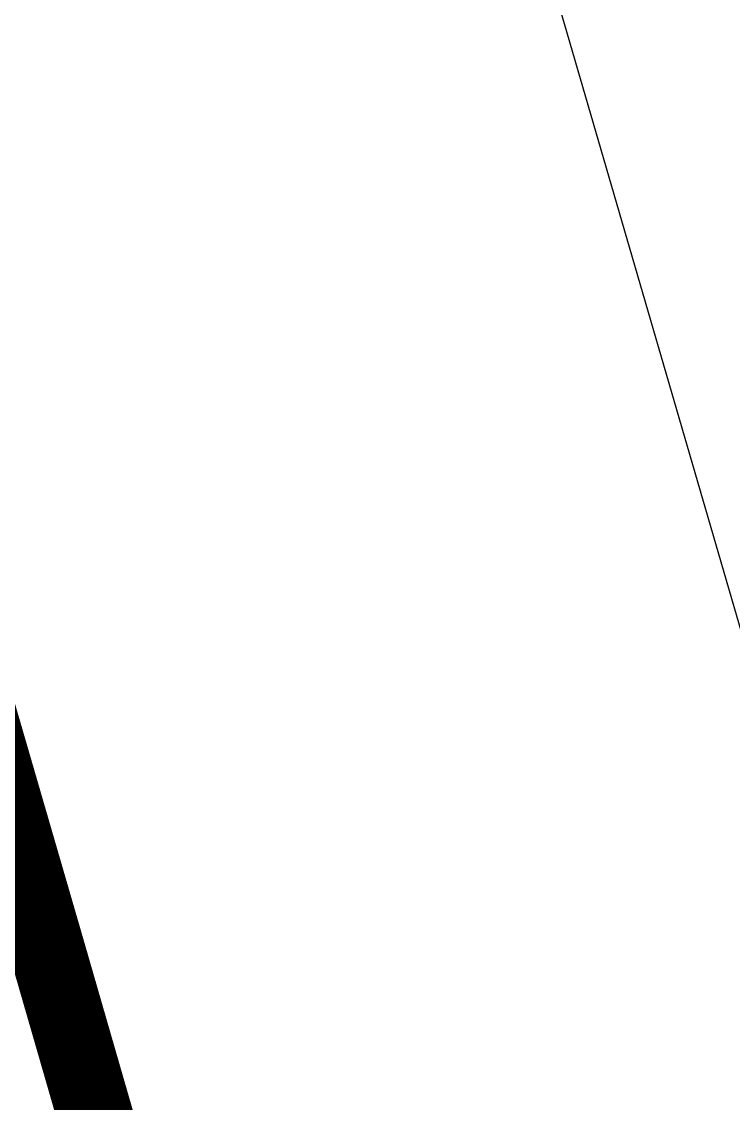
# Model space of a CAD drawing. Header units: metres. Extents: x 292889 to 323604, y 7400965 to 7462856.
# Drawn here: x 298653.16 to 298657.87, y 7450995.43 to 7451002.59 of the extents above; entities that cross this region are included whole.
import ezdxf
from ezdxf.enums import TextEntityAlignment as Align

# ---------------------------------------------------------------- set-up
doc = ezdxf.new("R2010")
doc.units = ezdxf.units.M
doc.header["$LTSCALE"] = 10
doc.linetypes.add('DASHED2', pattern=[0.375, 0.25, -0.125])
doc.layers.get('0').update_dxf_attribs({"linetype": 'DASHED2'})
for name, color, linetype in [('_LIMITE CONCESS', 30, 'CONC_LINE'), ('ACAD-2A2-SEM FOTOS$0$F-HZ-AMV', 3, 'Continuous'), ('ACAD-Trecho Total_TIC_TALUDES E MUROS$0$F-HZ-MUROS', 210, 'Continuous')]:
    doc.layers.add(name, color=color, linetype=linetype)
doc.layers.add('ACAD-2A2-SEM FOTOS$0$U-HZ-EIXO CARGA', color=170, linetype='ACAD-2A2-SEM FOTOS$0$CARGA_LINE', lineweight=30)
doc.styles.add('ACAD-2A2-SEM FOTOS$0$ARIAL', font='arial.ttf')
doc.styles.add('ACAD-2A2-SEM FOTOS$0$Standard', font='arial.ttf')
doc.styles.get("Standard").update_dxf_attribs({"font": 'simplex.shx'})
doc.linetypes.add('ACAD-2A2-SEM FOTOS$0$CARGA_LINE', pattern='A,3.5,-0.25,["CARGA",ACAD-2A2-SEM FOTOS$0$Standard,S=0.175,R=0,X=-0.05,Y=-0.1],-0.95', length=4.7)
doc.linetypes.add('CONC_LINE', pattern='A,3.5,-0.25,["CONC",Standard,S=0.175,R=0,X=-0.05,Y=-0.1],-0.75', length=4.5)

# ---------------------------------------------------------------- blocks, each defined once
blk = doc.blocks.new('ACAD-Trecho Total_TIC_TALUDES E MUROS')
at = {"layer": 'ACAD-Trecho Total_TIC_TALUDES E MUROS$0$F-HZ-MUROS', "linetype": 'Continuous', "lineweight": -3, "const_width": 0.5}
blk.add_lwpolyline([(298661.815, 7450966.7749), (298660.4051, 7450971.737), (298658.9936, 7450976.6965), (298657.5794, 7450981.653), (298656.1623, 7450986.6035), (298654.7399, 7450991.5526), (298653.3116, 7450996.4977), (298651.8765, 7451001.4386), (298650.4334, 7451006.3749), (298648.9814, 7451011.3063), (298647.5193, 7451016.2325), (298646.0461, 7451021.1531), (298644.5607, 7451026.0678), (298643.0622, 7451030.9763), (298641.5495, 7451035.8781)], dxfattribs=at)
blk = doc.blocks.new('ACAD-2A2-SEM FOTOS')
at = {"layer": 'ACAD-2A2-SEM FOTOS$0$U-HZ-EIXO CARGA', "lineweight": 30, "flags": 128}
blk.add_lwpolyline([(298868.7113, 7450251.6574), (298863.3858, 7450272.5687, 0.006806), (298850.6824, 7450319.7552), (298668.0344, 7450963.1759), (298666.625, 7450968.1404), (298665.2147, 7450973.1036), (298663.8026, 7450978.0652), (298662.3876, 7450983.0248), (298660.9685, 7450987.9821), (298659.5445, 7450992.9369), (298658.1142, 7450997.8887), (298656.6768, 7451002.8374), (298655.2312, 7451007.7825), (298653.7762, 7451012.7238), (298652.3109, 7451017.6608), (298650.8341, 7451022.5934), (298649.3449, 7451027.521), (298647.8421, 7451032.4434), (298646.3248, 7451037.3603), (298644.7919, 7451042.2711), (298643.2423, 7451047.1756), (298641.6751, 7451052.0734), (298640.0892, 7451056.964), (298638.4835, 7451061.8471), (298636.8572, 7451066.7222), (298635.2092, 7451071.5888), (298633.5385, 7451076.4466), (298631.8442, 7451081.2951), (298630.1252, 7451086.1338), (298628.3806, 7451090.9623), (298626.6095, 7451095.7799), (298624.8109, 7451100.5863), (298622.984, 7451105.3809), (298621.1278, 7451110.1631), (298619.2414, 7451114.9324, 0.027908), (298583.2279, 7451192.2915), (298580.7926, 7451196.8053), (298578.328, 7451201.3043), (298575.8352, 7451205.7889), (298573.3151, 7451210.2593), (298570.7686, 7451214.7161), (298568.1968, 7451219.1594), (298565.6007, 7451223.5898), (298562.9813, 7451228.0076), (298560.3395, 7451232.4133), (298557.6762, 7451236.8074), (298554.9926, 7451241.1902), (298552.2896, 7451245.5624), (298549.5681, 7451249.9244), (298546.8291, 7451254.2766), (298544.0736, 7451258.6197), (298541.3025, 7451262.9541), (298538.5167, 7451267.2805), (298537.6606, 7451268.6013)], format="xyb", dxfattribs=at)
at = {"layer": 'ACAD-2A2-SEM FOTOS$0$F-HZ-AMV', "style": 'ACAD-2A2-SEM FOTOS$0$ARIAL'}
for rotation, p in [(357.46857, (294052.6371, 7462810.9644)), (174.36694, (294143.0414, 7462803.5098)), (57.70163, (296403.9738, 7459624.7537)), (50.89398, (296345.8343, 7459542.3836)), (277.70668, (297060.3976, 7453510.2885)), (92.87911, (297067.6078, 7453421.2291)), (341.50055, (297731.3844, 7452235.6726))]:
    blk.add_attdef('1:18,5', text='', height=2, rotation=rotation, dxfattribs=at).set_placement(p, align=Align.MIDDLE_CENTER)

msp = doc.modelspace()

# ---------------------------------------------------------------- block references
at = {"linetype": 'ByBlock'}
msp.add_blockref('ACAD-2A2-SEM FOTOS', (0, 0), dxfattribs=at)
at = {"layer": '_LIMITE CONCESS'}
msp.add_blockref('ACAD-Trecho Total_TIC_TALUDES E MUROS', (0, 0), dxfattribs=at)

doc.saveas('drawing.dxf')
